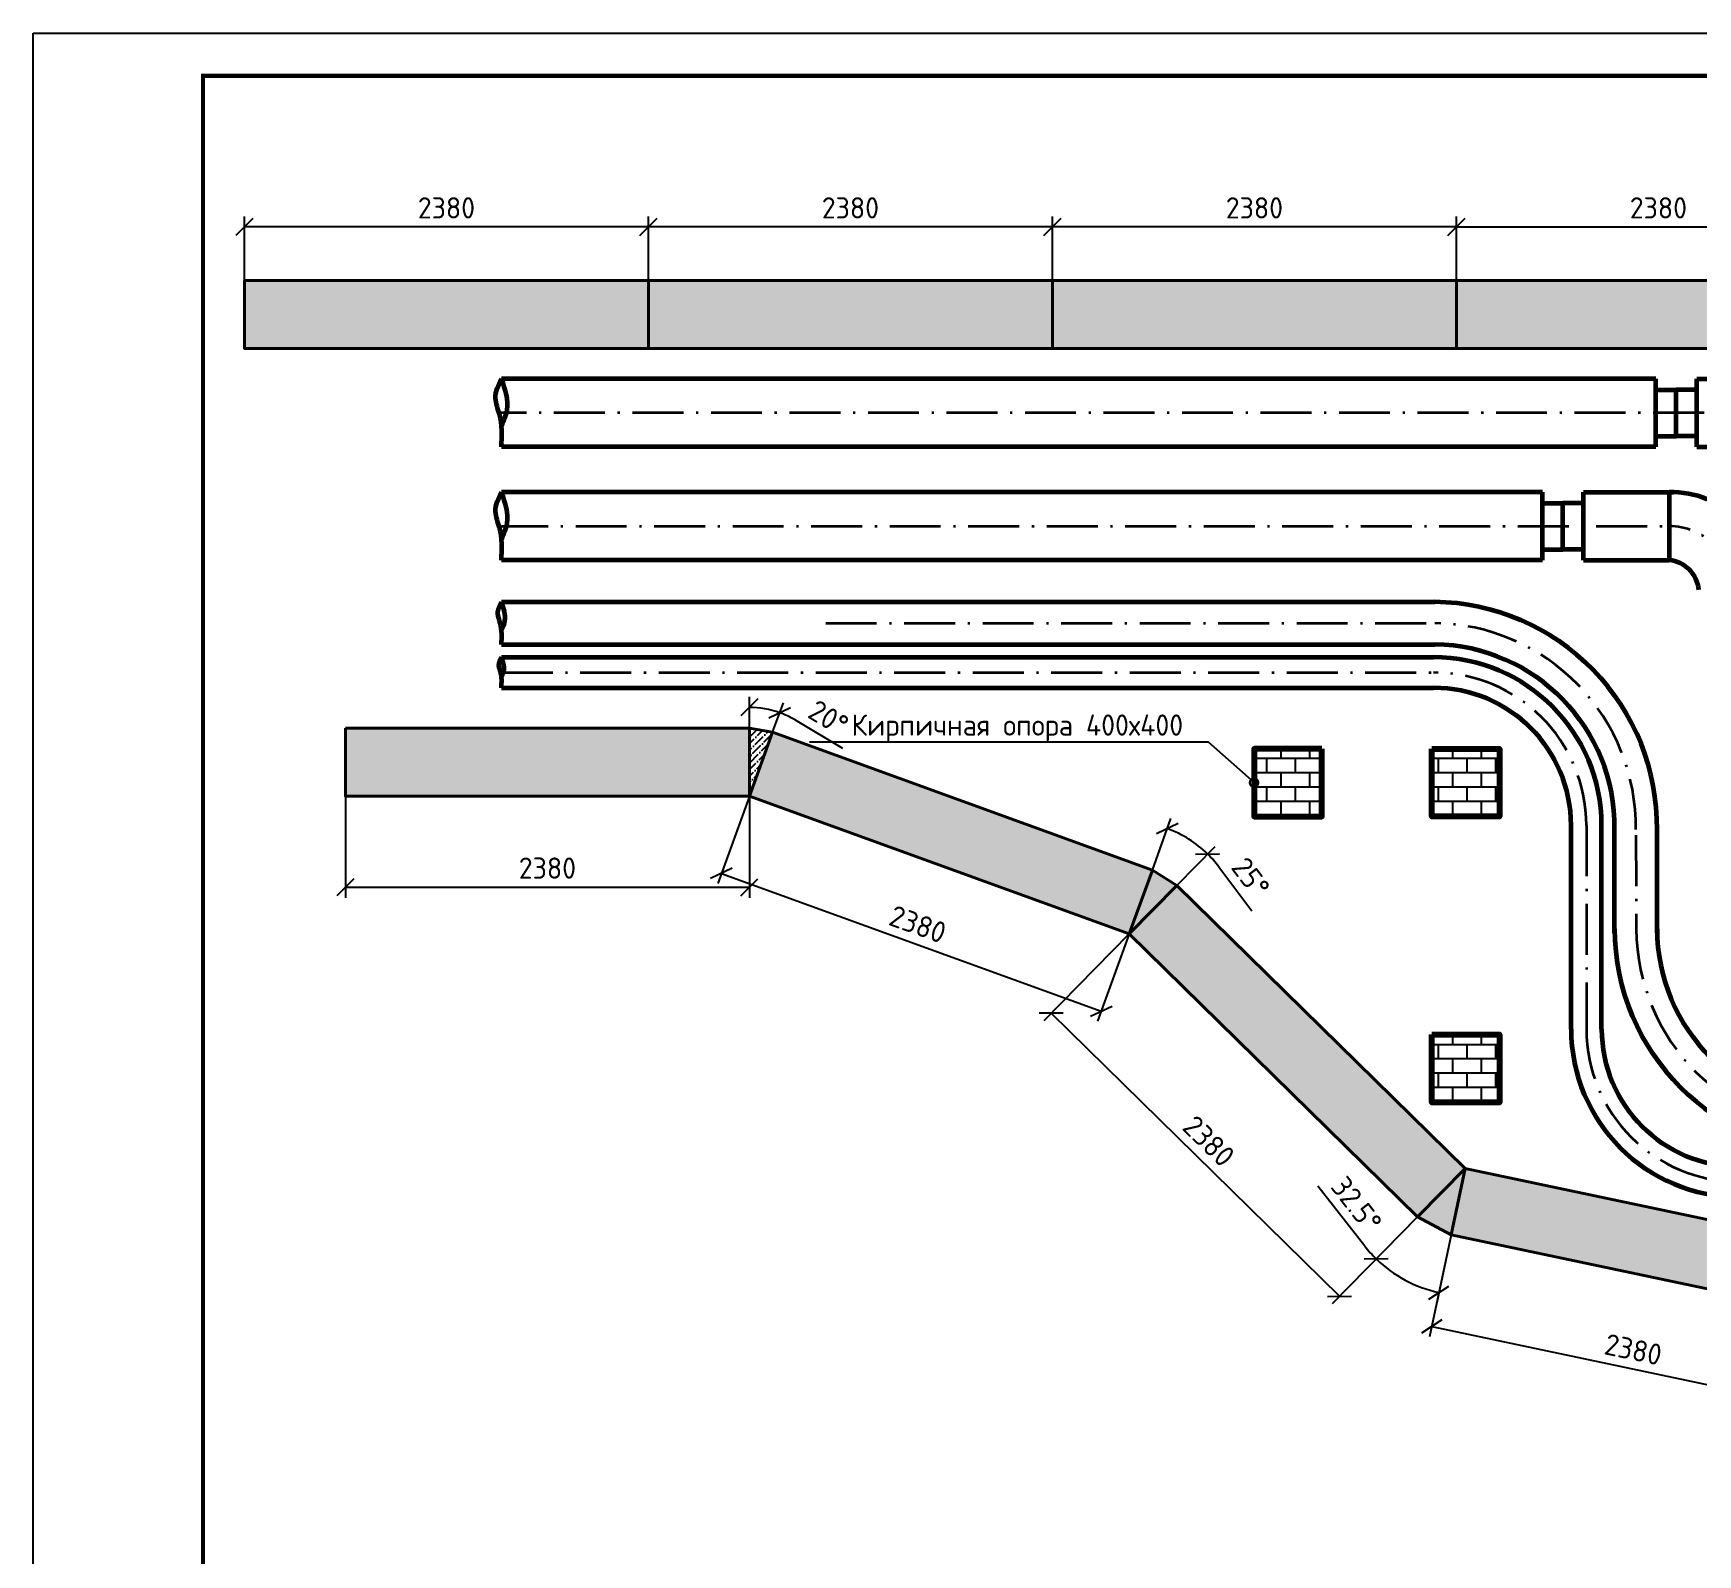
# Model space of a CAD drawing. Header units: millimetres. Extents: x 1601 to 15402, y -324 to 12625.
# Drawn here: x 7875.5 to 8071.6, y 1984 to 2163.3 of the extents above; entities that cross this region are included whole.
import ezdxf
from ezdxf import colors
from ezdxf.entities.mleader import LeaderData, LeaderLine
from ezdxf.math import Vec2, Vec3

# ---------------------------------------------------------------- set-up
doc = ezdxf.new("R2010")
doc.units = ezdxf.units.MM
doc.linetypes.add('ACAD_ISO10W100', pattern=[18.5, 12, -3, 0.5, -3])
for name, color, linetype, lineweight in [('2 Рамка обычные', 1, 'Continuous', 60), ('Объекты проект.', 1, 'Continuous', 80), ('Основной', 1, 'Continuous', 60), ('Размеры на чертеже', 250, 'Continuous', 25)]:
    doc.layers.add(name, color=color, linetype=linetype, lineweight=lineweight)
doc.styles.add('-ISOCPEUR-', font='isocpeur.TTF')
doc.styles.add('GOST', font='GOST Common.ttf')
doc.dimstyles.new('М 1 к 50', dxfattribs={"dimtxt": 2.5, "dimasz": 2, "dimexe": 1.25, "dimexo": 0, "dimgap": 1, "dimtad": 1, "dimdec": 0, "dimlfac": 50, "dimzin": 0, "dimdsep": 46, "dimtxsty": 'GOST', "dimblk": 'OBLIQUE', "dimcen": 0, "dimclrd": 256, "dimclre": 256, "dimclrt": 256, "dimazin": 2, "dimtfac": 1, "dimtdec": 0, "dimtmove": 0, "dimatfit": 3, "dimldrblk": 'NONE', "dimfxl": 1.25, "dimtolj": 1, "dimtzin": 0, "dimlwd": -1, "dimlwe": -1, "dimarcsym": 2})
pattern_1 = [(45, (-52.7648, 94.1374), (0.286245664, 1.049567434), [1.349375, -0.269875, 0, -0.269875])]
pattern_2 = [(45, (-52.7648, 94.1374), (0.72403315, 2.65478822), [3.413125, -0.682625, 0, -0.682625])]

# ---------------------------------------------------------------- blocks, each defined once
blk = doc.blocks.new('_Oblique')
at = {"color": 0, "linetype": 'ByBlock', "lineweight": -2}
blk.add_line((-0.5, -0.5), (0.5, 0.5), dxfattribs=at)
blk = doc.blocks.new('*D438')
at = {"transparency": 16777216}
for p, q in [((8043.13, 2134.12), (8043.13, 2141.68)), ((8090.73, 2134.12), (8090.73, 2141.68)), ((8043.13, 2140.43), (8090.73, 2140.43))]:
    blk.add_line(p, q, dxfattribs=at)
at = {"layer": 'Defpoints', "color": 0, "transparency": 16777216}
for p in [(8090.73, 2140.43), (8043.13, 2134.12), (8090.73, 2134.12)]:
    blk.add_point(p, dxfattribs=at)
at = {"transparency": 16777216, "xscale": 2, "yscale": 2, "zscale": 2, "rotation": 180}
blk.add_blockref('_Oblique', (8043.13, 2140.43), dxfattribs=at)
at = {"transparency": 16777216, "xscale": 2, "yscale": 2, "zscale": 2}
blk.add_blockref('_Oblique', (8090.73, 2140.43), dxfattribs=at)
at = {"transparency": 16777216, "insert": (8066.93, 2142.68), "char_height": 2.5, "attachment_point": 5, "style": 'GOST'}
blk.add_mtext('\\A1;2380', dxfattribs=at)
blk = doc.blocks.new('_None')
blk = doc.blocks.new('*D446')
at = {"transparency": 16777216}
for p, q in [((7995.53, 2134.12), (7995.53, 2141.68)), ((8043.13, 2134.12), (8043.13, 2141.68)), ((8043.13, 2140.43), (7995.53, 2140.43))]:
    blk.add_line(p, q, dxfattribs=at)
at = {"layer": 'Defpoints', "color": 0, "transparency": 16777216}
for p in [(7995.53, 2140.43), (7995.53, 2134.12), (8043.13, 2134.12)]:
    blk.add_point(p, dxfattribs=at)
at = {"transparency": 16777216, "xscale": 2, "yscale": 2, "zscale": 2, "rotation": 180}
blk.add_blockref('_Oblique', (7995.53, 2140.43), dxfattribs=at)
at = {"transparency": 16777216, "xscale": 2, "yscale": 2, "zscale": 2}
blk.add_blockref('_Oblique', (8043.13, 2140.43), dxfattribs=at)
at = {"transparency": 16777216, "insert": (8019.33, 2142.68), "char_height": 2.5, "attachment_point": 5, "style": 'GOST'}
blk.add_mtext('\\A1;2380', dxfattribs=at)
blk = doc.blocks.new('*D447')
at = {"transparency": 16777216}
for p, q in [((7947.93, 2134.12), (7947.93, 2141.68)), ((7995.53, 2134.12), (7995.53, 2141.68)), ((7995.53, 2140.43), (7947.93, 2140.43))]:
    blk.add_line(p, q, dxfattribs=at)
at = {"layer": 'Defpoints', "color": 0, "transparency": 16777216}
for p in [(7947.93, 2140.43), (7947.93, 2134.12), (7995.53, 2134.12)]:
    blk.add_point(p, dxfattribs=at)
at = {"transparency": 16777216, "xscale": 2, "yscale": 2, "zscale": 2, "rotation": 180}
blk.add_blockref('_Oblique', (7947.93, 2140.43), dxfattribs=at)
at = {"transparency": 16777216, "xscale": 2, "yscale": 2, "zscale": 2}
blk.add_blockref('_Oblique', (7995.53, 2140.43), dxfattribs=at)
at = {"transparency": 16777216, "insert": (7971.73, 2142.68), "char_height": 2.5, "attachment_point": 5, "style": 'GOST'}
blk.add_mtext('\\A1;2380', dxfattribs=at)
blk = doc.blocks.new('*D448')
at = {"transparency": 16777216}
for p, q in [((7900.33, 2134.12), (7900.33, 2141.68)), ((7947.93, 2134.12), (7947.93, 2141.68)), ((7947.93, 2140.43), (7900.33, 2140.43))]:
    blk.add_line(p, q, dxfattribs=at)
at = {"layer": 'Defpoints', "color": 0, "transparency": 16777216}
for p in [(7900.33, 2140.43), (7900.33, 2134.12), (7947.93, 2134.12)]:
    blk.add_point(p, dxfattribs=at)
at = {"transparency": 16777216, "xscale": 2, "yscale": 2, "zscale": 2, "rotation": 180}
blk.add_blockref('_Oblique', (7900.33, 2140.43), dxfattribs=at)
at = {"transparency": 16777216, "xscale": 2, "yscale": 2, "zscale": 2}
blk.add_blockref('_Oblique', (7947.93, 2140.43), dxfattribs=at)
at = {"transparency": 16777216, "insert": (7924.13, 2142.68), "char_height": 2.5, "attachment_point": 5, "style": 'GOST'}
blk.add_mtext('\\A1;2380', dxfattribs=at)
blk = doc.blocks.new('*D449')
at = {"transparency": 16777216}
for p, q in [((7912.23, 2073.36), (7912.23, 2061.38)), ((7959.83, 2073.36), (7959.83, 2061.38)), ((7912.23, 2062.63), (7959.83, 2062.63))]:
    blk.add_line(p, q, dxfattribs=at)
at = {"layer": 'Defpoints', "color": 0, "transparency": 16777216}
for p in [(7912.23, 2073.36), (7959.83, 2073.36), (7959.83, 2062.63)]:
    blk.add_point(p, dxfattribs=at)
at = {"transparency": 16777216, "xscale": 2, "yscale": 2, "zscale": 2, "rotation": 180}
blk.add_blockref('_Oblique', (7912.23, 2062.63), dxfattribs=at)
at = {"transparency": 16777216, "xscale": 2, "yscale": 2, "zscale": 2}
blk.add_blockref('_Oblique', (7959.83, 2062.63), dxfattribs=at)
at = {"transparency": 16777216, "insert": (7936.03, 2064.88), "char_height": 2.5, "attachment_point": 5, "style": 'GOST'}
blk.add_mtext('\\A1;2380', dxfattribs=at)
blk = doc.blocks.new('*D450')
at = {"transparency": 16777216}
for p, q in [((7959.83, 2073.36), (7956.11, 2063.08)), ((7956.53, 2064.26), (8001.28, 2048.03)), ((8004.58, 2057.13), (8000.86, 2046.86))]:
    blk.add_line(p, q, dxfattribs=at)
at = {"layer": 'Defpoints', "color": 0, "transparency": 16777216}
for p in [(7959.83, 2073.36), (8004.58, 2057.13), (8001.28, 2048.03)]:
    blk.add_point(p, dxfattribs=at)
at = {"transparency": 16777216, "xscale": 2, "yscale": 2, "zscale": 2}
for p, rotation in [((7956.53, 2064.26), 160.0669586297767), ((8001.28, 2048.03), 340.0669586297767)]:
    blk.add_blockref('_Oblique', p, dxfattribs=dict(at, rotation=rotation))
at = {"transparency": 16777216, "insert": (7979.67, 2058.26), "char_height": 2.5, "attachment_point": 5, "rotation": 340.067, "style": 'GOST'}
blk.add_mtext('\\A1;2380', dxfattribs=at)
blk = doc.blocks.new('*D451')
at = {"transparency": 16777216}
for p, q in [((8004.58, 2057.13), (7994.52, 2046.88)), ((7995.4, 2047.78), (8029.36, 2014.43)), ((8038.55, 2023.79), (8028.49, 2013.54))]:
    blk.add_line(p, q, dxfattribs=at)
at = {"layer": 'Defpoints', "color": 0, "transparency": 16777216}
for p in [(8004.58, 2057.13), (8038.55, 2023.79), (8029.36, 2014.43)]:
    blk.add_point(p, dxfattribs=at)
at = {"transparency": 16777216, "xscale": 2, "yscale": 2, "zscale": 2}
for p, rotation in [((7995.4, 2047.78), 135.5280812452227), ((8029.36, 2014.43), 315.5280812452227)]:
    blk.add_blockref('_Oblique', p, dxfattribs=dict(at, rotation=rotation))
at = {"transparency": 16777216, "insert": (8013.96, 2032.71), "char_height": 2.5, "attachment_point": 5, "rotation": 315.5281, "style": 'GOST'}
blk.add_mtext('\\A1;2380', dxfattribs=at)
blk = doc.blocks.new('*D452')
at = {"transparency": 16777216}
for p, q in [((8042.5, 2021.67), (8039.96, 2009.64)), ((8040.22, 2010.86), (8086.8, 2001.03)), ((8089.08, 2011.84), (8086.54, 1999.81))]:
    blk.add_line(p, q, dxfattribs=at)
at = {"layer": 'Defpoints', "color": 0, "transparency": 16777216}
for p in [(8042.5, 2021.67), (8089.08, 2011.84), (8086.8, 2001.03)]:
    blk.add_point(p, dxfattribs=at)
at = {"transparency": 16777216, "xscale": 2, "yscale": 2, "zscale": 2}
for p, rotation in [((8040.22, 2010.86), 168.0864964176612), ((8086.8, 2001.03), 348.0864964176612)]:
    blk.add_blockref('_Oblique', p, dxfattribs=dict(at, rotation=rotation))
at = {"transparency": 16777216, "insert": (8063.97, 2008.15), "char_height": 2.5, "attachment_point": 5, "rotation": 348.0865, "style": 'GOST'}
blk.add_mtext('\\A1;2380', dxfattribs=at)
blk = doc.blocks.new('*D458')
at = {"transparency": 16777216}
for p, q in [((8007.31, 2064.65), (8009.5, 2070.71)), ((8010.19, 2062.84), (8014.7, 2067.44)), ((8015.14, 2065.04), (8019.03, 2059.84))]:
    blk.add_line(p, q, dxfattribs=at)
for start, end in [(45.5281, 70.067), (36.8305, 45.5281)]:
    blk.add_arc((8004.58, 2057.13), 13.19, start, end, dxfattribs=at)
at = {"layer": 'Defpoints', "color": 0, "transparency": 16777216}
for p in [(8010.8, 2068.76), (8007.31, 2064.65), (8010.19, 2062.84), (8004.58, 2057.13), (8004.58, 2057.13)]:
    blk.add_point(p, dxfattribs=at)
at = {"transparency": 16777216, "xscale": 2, "yscale": 2, "zscale": 2}
for p, rotation in [((8009.08, 2069.53), 160.0669586297631), ((8013.82, 2066.54), 315.528081245233)]:
    blk.add_blockref('_Oblique', p, dxfattribs=dict(at, rotation=rotation))
at = {"transparency": 16777216, "insert": (8018.89, 2063.79), "char_height": 2.5, "width": 7.3898, "attachment_point": 5, "rotation": 306.8305, "style": 'GOST'}
blk.add_mtext('\\A1;25°', dxfattribs=at)
blk = doc.blocks.new('*D459')
at = {"transparency": 16777216}
for p, q in [((7959.83, 2081.36), (7959.83, 2085.07)), ((7962.56, 2080.88), (7963.83, 2084.37)), ((7965.21, 2082.34), (7970.78, 2079))]:
    blk.add_line(p, q, dxfattribs=at)
for start, end in [(70.067, 90), (59.0967, 70.067)]:
    blk.add_arc((7959.83, 2073.36), 10.46, start, end, dxfattribs=at)
at = {"layer": 'Defpoints', "color": 0, "transparency": 16777216}
for p in [(7961.04, 2083.75), (7959.83, 2081.36), (7962.56, 2080.88), (7959.83, 2073.36), (7959.83, 2073.36)]:
    blk.add_point(p, dxfattribs=at)
at = {"transparency": 16777216, "xscale": 2, "yscale": 2, "zscale": 2}
for p, rotation in [((7959.83, 2083.82), 179.9999999999984), ((7963.4, 2083.2), 340.0669586297683)]:
    blk.add_blockref('_Oblique', p, dxfattribs=dict(at, rotation=rotation))
at = {"transparency": 16777216, "insert": (7969.15, 2082.6), "char_height": 2.5, "attachment_point": 5, "rotation": 329.0967, "style": 'GOST'}
blk.add_mtext('\\A1;20°', dxfattribs=at)
blk = doc.blocks.new('*D460')
at = {"transparency": 16777216}
for p, q in [((8032.35, 2020.32), (8026.82, 2027.42)), ((8038.55, 2023.79), (8032.8, 2017.93)), ((8042.5, 2021.67), (8040.81, 2013.64))]:
    blk.add_line(p, q, dxfattribs=at)
for start, end in [(217.8597, 225.5281), (225.5281, 258.0865)]:
    blk.add_arc((8044.15, 2029.5), 14.95, start, end, dxfattribs=at)
at = {"layer": 'Defpoints', "color": 0, "transparency": 16777216}
for p in [(8044.15, 2029.5), (8044.15, 2029.5), (8038.55, 2023.79), (8042.5, 2021.67), (8038.37, 2015.71)]:
    blk.add_point(p, dxfattribs=at)
at = {"transparency": 16777216, "xscale": 2, "yscale": 2, "zscale": 2}
for p, rotation in [((8033.68, 2018.82), 135.5280812452228), ((8041.07, 2014.86), 348.0864964176655)]:
    blk.add_blockref('_Oblique', p, dxfattribs=dict(at, rotation=rotation))
at = {"transparency": 16777216, "insert": (8031.36, 2025.25), "char_height": 2.5, "attachment_point": 5, "rotation": 307.8597, "style": 'GOST'}
blk.add_mtext('\\A1;32.5°', dxfattribs=at)
blk = doc.blocks.new('_DotSmall')
at = {"color": 0, "linetype": 'ByBlock', "const_width": 0.5}
blk.add_lwpolyline([(-0.0625, 0, 1), (0.0625, 0, 1)], format="xyb", close=True, dxfattribs=at)

msp = doc.modelspace()

# ---------------------------------------------------------------- hatches: boundary and pattern name
h = msp.add_hatch()
h.set_pattern_fill('ANSI36', scale=0.43)
h.set_pattern_definition(pattern_2)
h.paths.add_polyline_path([(7947.9286, 2134.1186), (7900.3286, 2134.1186), (7900.3286, 2126.1186), (7947.9286, 2126.1186)])
h.paths.add_polyline_path([(7995.5286, 2134.1186), (7947.9286, 2134.1186), (7947.9286, 2126.1186), (7995.5286, 2126.1186)])
h.paths.add_polyline_path([(8043.1286, 2134.1186), (7995.5286, 2134.1186), (7995.5286, 2126.1186), (8043.1286, 2126.1186)])
h.paths.add_polyline_path([(8090.7286, 2134.1186), (8043.1286, 2134.1186), (8043.1286, 2126.1186), (8090.7286, 2126.1186)])
h.paths.add_polyline_path([(8138.3286, 2134.1186), (8090.7286, 2134.1186), (8090.7286, 2126.1186), (8138.3286, 2126.1186)])
h.paths.add_polyline_path([(8185.9286, 2134.1186), (8138.3286, 2134.1186), (8138.3286, 2126.1186), (8185.9286, 2126.1186)])
h.paths.add_polyline_path([(8233.5286, 2134.1186), (8185.9286, 2134.1186), (8185.9286, 2126.1186), (8233.5286, 2126.1186)])
h.paths.add_polyline_path([(8281.1286, 2134.1186), (8233.5286, 2134.1186), (8233.5286, 2126.1186), (8281.1286, 2126.1186)])
h.paths.add_polyline_path([(8328.7286, 2134.1186), (8281.1286, 2134.1186), (8281.1286, 2126.1186), (8328.7286, 2126.1186)])
h = msp.add_hatch()
h.set_pattern_fill('ANSI36', scale=0.43)
h.set_pattern_definition(pattern_2)
h.paths.add_polyline_path([(8316.8232, 2073.361), (8316.8232, 2081.361), (8269.2232, 2081.361), (8269.2232, 2073.361)])
h.paths.add_polyline_path([(8269.2232, 2073.361), (8266.4958, 2080.8817), (8221.7474, 2064.6539), (8224.4748, 2057.1331)])
h.paths.add_polyline_path([(8184.9033, 2029.4952), (8190.5078, 2023.7865), (8224.4748, 2057.1331), (8218.8703, 2062.8419)])
h.paths.add_polyline_path([(8138.3286, 2019.669), (8139.98, 2011.8413), (8186.5548, 2021.6676), (8184.9033, 2029.4952)])
h.paths.add_polyline_path([(8138.3286, 2011.669), (8138.3286, 2019.669), (8090.7286, 2019.669), (8090.7286, 2011.669)])
h.paths.add_polyline_path([(8044.1538, 2029.4952), (8042.5024, 2021.6676), (8089.0771, 2011.8413), (8090.7286, 2019.669)])
h.paths.add_polyline_path([(8038.5494, 2023.7865), (8044.1538, 2029.4952), (8010.1868, 2062.8419), (8004.5823, 2057.1331)])
h.paths.add_polyline_path([(7962.5613, 2080.8817), (7959.8339, 2073.361), (8004.5823, 2057.1331), (8007.3097, 2064.6539)])
h.paths.add_polyline_path([(7912.2339, 2081.361), (7912.2339, 2073.361), (7959.8339, 2073.361), (7959.8339, 2081.361)])
h = msp.add_hatch()
h.set_pattern_fill('ANSI36', scale=0.17)
h.set_pattern_definition(pattern_1)
h.paths.add_polyline_path([(7962.5613, 2080.8817), (7959.8339, 2081.361), (7959.8339, 2073.361)])
h = msp.add_hatch()
h.set_pattern_fill('ANSI36', scale=0.17)
h.set_pattern_definition(pattern_1)
h.paths.add_polyline_path([(8010.1868, 2062.8419), (8007.3097, 2064.6539), (8004.5823, 2057.1331)])
h.paths.add_polyline_path([(8044.1538, 2029.4952), (8038.5494, 2023.7865), (8042.5024, 2021.6676)])
h.paths.add_polyline_path([(8089.0771, 2011.8413), (8090.7286, 2011.669), (8090.7286, 2019.669)])
h.paths.add_polyline_path([(8138.3286, 2019.669), (8138.3286, 2011.669), (8139.98, 2011.8413)])
h.paths.add_polyline_path([(8186.5548, 2021.6676), (8190.5078, 2023.7865), (8184.9033, 2029.4952)])
h.paths.add_polyline_path([(8224.4748, 2057.1331), (8221.7474, 2064.6539), (8218.8703, 2062.8419)])
h.paths.add_polyline_path([(8269.2232, 2073.361), (8269.2232, 2081.361), (8266.4958, 2080.8817)])
h = msp.add_hatch()
h.set_pattern_fill('AR-B816', scale=0.0083)
h.set_pattern_definition([(0, (-52.7648, 0), (0, 1.68656), []), (90, (-52.7648, 0), (-1.68656, 1.68656), [1.68656, -1.68656])])
h.paths.add_polyline_path([(8027.2865, 2078.948), (8019.2865, 2078.948), (8019.2865, 2075.073, -1), (8019.2865, 2074.823), (8019.2865, 2070.948), (8027.2865, 2070.948)])
h.paths.add_polyline_path([(8048.2222, 2078.948), (8040.2222, 2078.948), (8040.2222, 2070.948), (8048.2222, 2070.948)])
h.paths.add_polyline_path([(8048.2222, 2037.265), (8048.2222, 2045.265), (8040.2222, 2045.265), (8040.2222, 2037.265)])

# ---------------------------------------------------------------- linework, layer by layer
at = {"color": 3, "linetype": 'ACAD_ISO10W100', "lineweight": 35, "ltscale": 0.5}
for p, q in [((8081.5518, 2118.5152), (7930.3194, 2118.5152)), ((7930.1114, 2105.1614), (8068.1835, 2105.1627)), ((7968.814, 2093.7436), (8040.5833, 2093.7416)), ((7930.646, 2087.9195), (8040.4416, 2087.9195)), ((8058.4416, 2069.9195), (8058.4416, 2045.9195)), ((8064.2653, 2068.7435), (8064.327, 2057.6749))]:
    msp.add_line(p, q, dxfattribs=at)
at = {"lineweight": 40}
for p, q in [((7959.8339, 2081.361), (7962.5613, 2080.8817)), ((8007.3097, 2064.6539), (8010.1868, 2062.8419)), ((8038.5494, 2023.7865), (8042.5024, 2021.6676))]:
    msp.add_line(p, q, dxfattribs=at)
msp.add_lwpolyline([(7875.4505, 2163.2524), (8469.4505, 2163.2524), (8469.4505, 1743.2524), (7875.4505, 1743.2524)], close=True)
at = {"const_width": 0.5}
msp.add_lwpolyline([(7895.4505, 2158.2524), (8464.4505, 2158.2524), (8464.4505, 1748.2524), (7895.4505, 1748.2524)], close=True, dxfattribs=at)
at = {"lineweight": 40}
for points in [[(7900.3286, 2134.1186), (7947.9286, 2134.1186), (7947.9286, 2126.1186), (7900.3286, 2126.1186)], [(7947.9286, 2134.1186), (7995.5286, 2134.1186), (7995.5286, 2126.1186), (7947.9286, 2126.1186)], [(7995.5286, 2134.1186), (8043.1286, 2134.1186), (8043.1286, 2126.1186), (7995.5286, 2126.1186)], [(8043.1286, 2134.1186), (8090.7286, 2134.1186), (8090.7286, 2126.1186), (8043.1286, 2126.1186)], [(7912.2339, 2081.361), (7959.8339, 2081.361), (7959.8339, 2073.361), (7912.2339, 2073.361)], [(8007.3097, 2064.6539), (7962.5613, 2080.8817), (7959.8339, 2073.361), (8004.5823, 2057.1331)], [(8044.1538, 2029.4952), (8010.1868, 2062.8419), (8004.5823, 2057.1331), (8038.5494, 2023.7865)], [(8090.7286, 2019.669), (8044.1538, 2029.4952), (8042.5024, 2021.6676), (8089.0771, 2011.8413)]]:
    msp.add_lwpolyline(points, close=True, dxfattribs=at)
at = {"lineweight": 100}
for points in [[(8027.2865, 2078.948), (8019.2865, 2078.948), (8019.2865, 2070.948), (8027.2865, 2070.948)], [(8040.2222, 2078.948), (8048.2222, 2078.948), (8048.2222, 2070.948), (8040.2222, 2070.948)], [(8040.2222, 2045.265), (8048.2222, 2045.265), (8048.2222, 2037.265), (8040.2222, 2037.265)]]:
    msp.add_lwpolyline(points, close=True, dxfattribs=at)
at = {"color": 3, "linetype": 'ACAD_ISO10W100', "lineweight": 35, "ltscale": 0.5}
for centre, radius, start, end in [((8068.1895, 2097.6688), 7.4939, 359.981201, 90.0464), ((8040.2653, 2069.7437), 24, 359.229029, 89.240918), ((8040.4416, 2069.9195), 18, 0, 90), ((8088.3266, 2057.8086), 24, 180.155929, 269.586156), ((8076.4416, 2045.9195), 18, 180, 270)]:
    msp.add_arc(centre, radius, start, end, dxfattribs=at)
at = {"layer": '2 Рамка обычные'}
for p, q in [((8066.6397, 2122.5176), (7930.6098, 2122.5176)), ((8066.6397, 2114.5176), (8066.6397, 2122.5176)), ((8071.4397, 2114.5176), (8071.4397, 2122.5176)), ((8071.4397, 2122.5176), (8082.0675, 2122.5176)), ((8066.6397, 2121.2476), (8069.0397, 2121.2476)), ((8071.4397, 2121.2476), (8069.0397, 2121.2476)), ((8069.0397, 2115.7838), (8069.0397, 2121.2438)), ((8069.0397, 2115.7838), (8069.0397, 2121.2438)), ((8066.6397, 2114.5176), (7930.6098, 2114.5176)), ((8066.6397, 2115.7876), (8069.0397, 2115.7876)), ((8071.4397, 2115.7876), (8069.0397, 2115.7876)), ((8071.4397, 2114.5176), (8081.5518, 2114.5176))]:
    msp.add_line(p, q, dxfattribs=at)
at = {"layer": '2 Рамка обычные', "color": 5}
for p, q in [((8053.2835, 2109.1614), (7930.6098, 2109.1614)), ((8053.2835, 2101.1614), (8053.2835, 2109.1614)), ((8058.0835, 2101.1652), (8058.0835, 2109.1652)), ((8058.0835, 2109.1652), (8068.7113, 2109.1652)), ((8068.1956, 2109.1652), (8068.1956, 2101.1652)), ((8053.2835, 2107.8914), (8055.6835, 2107.8914)), ((8058.0835, 2107.8952), (8055.6835, 2107.8952)), ((8055.6835, 2102.4314), (8055.6835, 2107.8914)), ((8053.2835, 2102.4314), (8055.6835, 2102.4314)), ((8058.0835, 2102.4352), (8055.6835, 2102.4352)), ((8053.2835, 2101.1614), (7930.6098, 2101.1614)), ((8058.0835, 2101.1652), (8068.1956, 2101.1652))]:
    msp.add_line(p, q, dxfattribs=at)
for centre, radius, start, end in [((8068.4535, 2097.935), 11.2332, 358.629861, 91.315383), ((8067.8452, 2097.328), 3.8531, 5.037336, 84.782512)]:
    msp.add_arc(centre, radius, start, end, dxfattribs=at)
for points in [[(7930.6098, 2101.1614), (7930.3786, 2105.0305), (7929.9159, 2106.9091), (7930.6098, 2109.1614)], [(7930.6098, 2109.1614), (7931.2378, 2105.4908), (7930.6079, 2103.639)]]:
    msp.add_spline(points, degree=3, dxfattribs=at)
at = {"layer": 'Объекты проект.', "color": 4, "lineweight": 60}
for p, q in [((7930.6098, 2096.2435), (8040.5833, 2096.2435)), ((7930.6098, 2091.2435), (8040.5833, 2091.2435)), ((8061.7655, 2057.2688), (8061.7655, 2069.4543)), ((8066.7651, 2057.2352), (8066.7646, 2069.3871))]:
    msp.add_line(p, q, dxfattribs=at)
at = {"layer": 'Объекты проект.', "color": 6, "lineweight": 60, "true_color": 0xff00ff}
for p, q in [((7930.6098, 2089.7195), (8040.4416, 2089.7195)), ((7930.6098, 2086.1195), (8040.4416, 2086.1195)), ((8056.6416, 2045.9195), (8056.6416, 2069.9195)), ((8060.2416, 2045.9195), (8060.2416, 2069.9195))]:
    msp.add_line(p, q, dxfattribs=at)
at = {"layer": 'Объекты проект.', "color": 4, "lineweight": 60}
for centre, radius, start, end in [((8040.2653, 2069.7437), 26.5017, 359.229029, 89.312577), ((8040.2653, 2069.7437), 21.5021, 359.229029, 89.152731), ((8088.1532, 2057.7433), 26.3877, 180, 270), ((8088.1532, 2057.7433), 21.3877, 180, 270)]:
    msp.add_arc(centre, radius, start, end, dxfattribs=at)
at = {"layer": 'Объекты проект.', "color": 6, "lineweight": 60, "true_color": 0xff00ff}
for centre, radius, start, end in [((8040.4416, 2069.9195), 19.8, 0, 90), ((8040.4416, 2069.9195), 16.2, 0, 90), ((8076.4416, 2045.9195), 19.8, 180, 270), ((8076.4416, 2045.9195), 16.2, 180, 270)]:
    msp.add_arc(centre, radius, start, end, dxfattribs=at)
at = {"layer": 'Объекты проект.', "lineweight": 60}
for points in [[(7930.6098, 2114.5176), (7930.3786, 2118.3867), (7929.9159, 2120.2653), (7930.6098, 2122.5176)], [(7930.6098, 2114.5176), (7930.3786, 2118.3867), (7929.9159, 2120.2653), (7930.6098, 2122.5176)], [(7930.6098, 2122.5176), (7931.2378, 2118.847), (7930.6079, 2116.9952)], [(7930.6098, 2122.5176), (7931.2378, 2118.847), (7930.6079, 2116.9952)], [(7930.6098, 2101.1614), (7930.3786, 2105.0305), (7929.9159, 2106.9091), (7930.6098, 2109.1614)], [(7930.6098, 2109.1614), (7931.2378, 2105.4908), (7930.6079, 2103.639)]]:
    msp.add_spline(points, degree=3, dxfattribs=at)
at = {"layer": 'Объекты проект.', "color": 4, "lineweight": 60}
for points in [[(7930.6098, 2091.2435), (7930.47, 2093.7459), (7930.1902, 2094.8817), (7930.6098, 2096.2435)], [(7930.6098, 2096.2435), (7930.9895, 2094.0241), (7930.6086, 2092.9046)]]:
    msp.add_spline(points, degree=3, dxfattribs=at)
at = {"layer": 'Объекты проект.', "color": 6, "lineweight": 60, "true_color": 0xff00ff}
for points in [[(7930.6098, 2086.1195), (7930.512, 2087.9732), (7930.3164, 2088.7674), (7930.6098, 2089.7195)], [(7930.6098, 2089.7195), (7930.8753, 2088.1678), (7930.609, 2087.385)]]:
    msp.add_spline(points, degree=3, dxfattribs=at)

# ---------------------------------------------------------------- dimensions: what is measured, and where the dimension line sits
for base, p1, p2, picture, middle in [((7900.3286, 2140.4268), (7947.9286, 2134.1186), (7900.3286, 2134.1186), '*D448', (7924.1286, 2142.6768)), ((7947.9286, 2140.4268), (7995.5286, 2134.1186), (7947.9286, 2134.1186), '*D447', (7971.7286, 2142.6768)), ((7995.5286, 2140.4268), (8043.1286, 2134.1186), (7995.5286, 2134.1186), '*D446', (8019.3286, 2142.6768))]:
    dim = msp.add_linear_dim(base=base, p1=p1, p2=p2, dimstyle='М 1 к 50', override={"dimtmove": 1})
    dim.commit()
    dim.dimension.update_dxf_attribs({"geometry": picture, "text_midpoint": middle})
for base, p1, p2, picture, middle in [((8090.7286, 2140.4268), (8043.1286, 2134.1186), (8090.7286, 2134.1186), '*D438', (8066.9286, 2142.6768)), ((7959.8339, 2062.6311), (7912.2339, 2073.361), (7959.8339, 2073.361), '*D449', (7936.0339, 2064.8811))]:
    dim = msp.add_linear_dim(base=base, p1=p1, p2=p2, dimstyle='М 1 к 50')
    dim.commit()
    dim.dimension.update_dxf_attribs({"geometry": picture, "text_midpoint": middle})
for base, line1, line2, text, picture, middle in [((7961.0444, 2083.7523), ((7962.5613, 2080.8817), (7959.8339, 2073.361)), ((7959.8339, 2081.361), (7959.8339, 2073.361)), '20°', '*D459', (7969.1511, 2082.5988)), ((8010.7964, 2068.765), ((8010.1868, 2062.8419), (8004.5823, 2057.1331)), ((8004.5823, 2057.1331), (8007.3097, 2064.6539)), '25°', '*D458', (8018.887, 2063.7859)), ((8038.3669, 2015.7059), ((8044.1538, 2029.4952), (8042.5024, 2021.6676)), ((8038.5494, 2023.7865), (8044.1538, 2029.4952)), '32.5°', '*D460', (8031.3617, 2025.251))]:
    dim = msp.add_angular_dim_2l(base=base, line1=line1, line2=line2, text=text, dimstyle='М 1 к 50')
    dim.commit()
    dim.dimension.update_dxf_attribs({"geometry": picture, "text_midpoint": middle})
for p1, p2, distance, picture, middle in [((7959.8339, 2073.361), (8004.5823, 2057.1331), -9.6822, '*D450', (7979.6743, 2058.2602)), ((8004.5823, 2057.1331), (8038.5494, 2023.7865), -13.1135, '*D451', (8013.9553, 2032.7077)), ((8042.5024, 2021.6676), (8089.0771, 2011.8413), -11.0462, '*D452', (8063.9739, 2008.1477))]:
    dim = msp.add_aligned_dim(p1=p1, p2=p2, distance=distance, dimstyle='М 1 к 50')
    dim.commit()
    dim.dimension.update_dxf_attribs({"geometry": picture, "text_midpoint": middle})

# ---------------------------------------------------------------- leaders
at = {"layer": 'Размеры на чертеже'}
ml = msp.add_multileader_mtext('Standard', dxfattribs=at)
ml.set_content('Кирпичная опора 400х400', color=256, style='GOST')
ml.set_leader_properties()
ml.set_arrow_properties(name='DOTSMALL')
ml.build(insert=Vec2(0, 0))
ml.multileader.update_dxf_attribs({"text_left_attachment_type": 6, "text_right_attachment_type": 6, "dogleg_length": 1, "arrow_head_size": 2})
ctx = ml.context
ctx.base_point, ctx.char_height, ctx.arrow_head_size, ctx.plane_origin = Vec3(7969.7178, 2079.736), 2.5, 2, Vec3(7925.4518, 2036.6798)
ctx.left_attachment, ctx.right_attachment, ctx.text_align_type = 6, 6, 2
notes = []
notes.append((ctx, [(1, (1, 1, 0), (8013.9299, 2079.736), (-1, 0), 1, [(0, [(8019.2865, 2074.948)], 0, [])])]))
ctx.mtext.insert, ctx.mtext.width, ctx.mtext.alignment, ctx.mtext.flow_direction = Vec3(8010.9299, 2082.986), 58.350271, 3, 5
for ctx, leaders in notes:
    for number, flags, end, landing, length, lines in leaders:
        leader = LeaderData()
        leader.index, (leader.has_last_leader_line, leader.has_dogleg_vector, leader.attachment_direction) = number, flags
        leader.last_leader_point, leader.dogleg_vector, leader.dogleg_length = Vec3(end), Vec3(landing), length
        for number, points, colour, breaks in lines:
            line = LeaderLine()
            line.index, line.vertices, line.color, line.breaks = number, Vec3.list(points), colors.encode_raw_color(colour), breaks
            leader.lines.append(line)
        ctx.leaders.append(leader)

# ---------------------------------------------------------------- next in the draw order: texts
at = {"layer": 'Основной', "char_height": 3.5, "attachment_point": 3, "style": '-ISOCPEUR-', "bg_fill": 3, "box_fill_scale": 1.5, "bg_fill_color": 256, "bg_fill_transparency": 0}
for s, insert in [('{\\C0;Раскладка блоков и кирпичных опор  (1:50)}', (8198.2564, 2153.7055)), ('{\\C0;План раскладки плит  (1:50)}', (8195.8513, 1990.902))]:
    msp.add_mtext_dynamic_manual_height_columns(s, width=149.56866, gutter_width=5, heights=[0], dxfattribs=dict(at, insert=insert))

doc.saveas('drawing.dxf')
